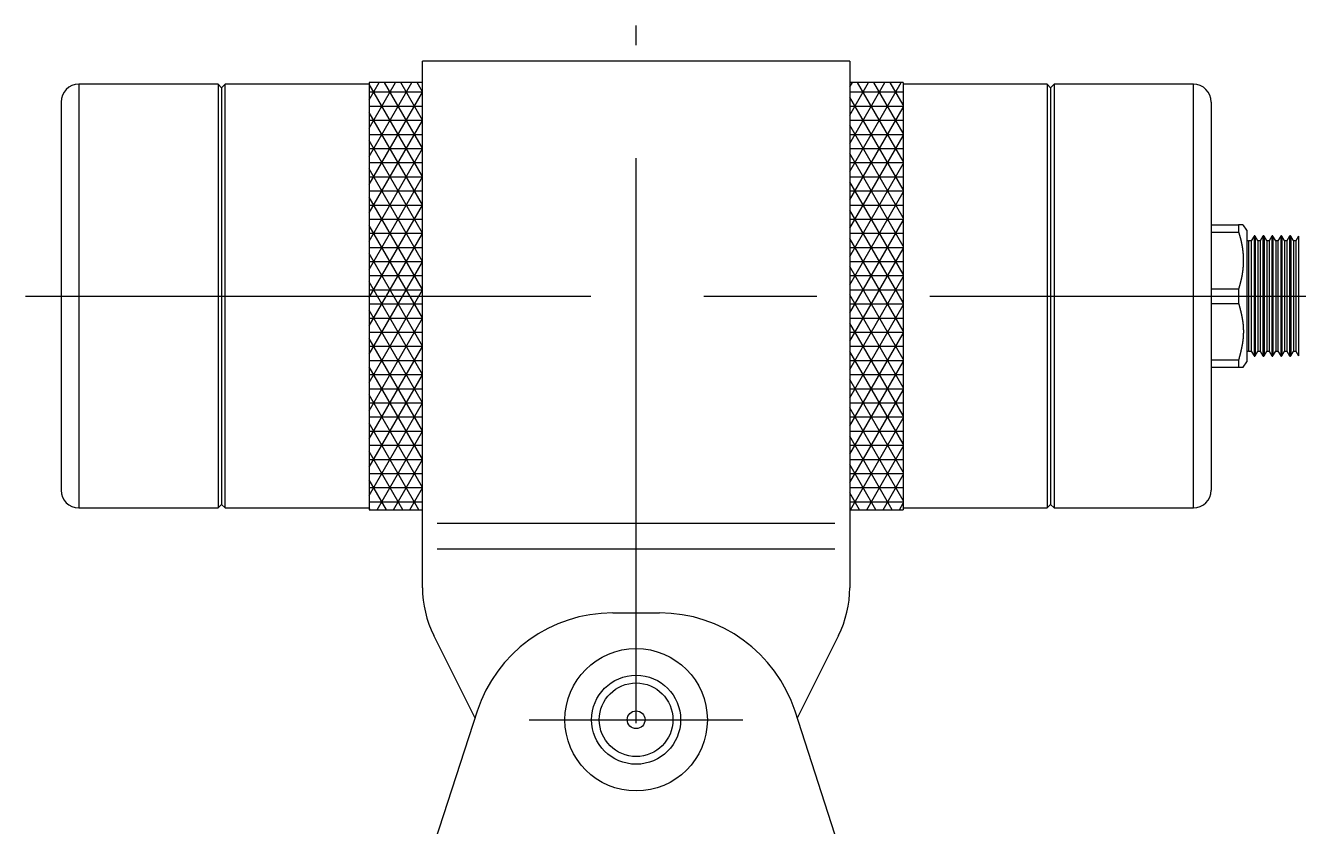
# Model space of a CAD drawing. Extents: x -48 to 188, y -81 to 75.
# Drawn here: x 44.5 to 116, y -29.8 to 15.2 of the extents above; entities that cross this region are included whole.
import ezdxf

# ---------------------------------------------------------------- set-up
doc = ezdxf.new("R2010")
doc.units = 0
doc.linetypes.add('CENTER', pattern=[50.8, 31.75, -6.35, 6.35, -6.35])
doc.layers.get('0').update_dxf_attribs({"linetype": 'CONTINUOUS'})
doc.layers.add('CENTER', color=1, linetype='CENTER')

msp = doc.modelspace()

# ---------------------------------------------------------------- linework, layer by layer
at = {"color": 7, "linetype": 'CONTINUOUS'}
for p, q in [((66.842, -12.775), (66.842, 13.2)), ((90.842, 13.2), (66.842, 13.2)), ((90.842, 13.2), (90.842, -12.775)), ((47.542, 11.9), (47.542, -11.9)), ((55.363, 11.9), (47.542, 11.9)), ((55.363, 11.9), (55.363, -11.9)), ((55.56, 11.703), (55.363, 11.9)), ((55.757, 11.9), (55.56, 11.703)), ((55.56, 11.703), (55.56, -11.703)), ((55.757, -11.9), (55.757, 11.9)), ((63.842, 11.9), (55.757, 11.9)), ((63.842, 12), (63.842, -12)), ((63.842, 9.434), (65.323, 12)), ((63.842, 11.022), (64.407, 12)), ((63.842, 7.847), (66.24, 12)), ((66.842, 12), (63.842, 12)), ((66.842, 6.71), (63.842, 11.906)), ((63.842, 11.464), (66.842, 11.464)), ((63.842, 6.259), (66.842, 11.455)), ((66.842, 8.298), (64.704, 12)), ((66.842, 9.885), (65.621, 12)), ((66.842, 11.473), (66.537, 12)), ((93.842, 12), (90.842, 12)), ((90.842, 11.75), (90.987, 12)), ((90.842, 10.162), (91.903, 12)), ((90.842, 8.575), (92.82, 12)), ((90.842, 6.987), (93.736, 12)), ((90.842, 11.464), (93.842, 11.464)), ((93.842, 7.57), (91.284, 12)), ((93.842, 9.157), (92.201, 12)), ((93.842, 10.745), (93.117, 12)), ((93.842, 12), (93.842, -12)), ((101.927, 11.9), (93.842, 11.9)), ((101.927, 11.9), (101.927, -11.9)), ((102.124, 11.703), (101.927, 11.9)), ((102.321, 11.9), (102.124, 11.703)), ((102.124, 11.703), (102.124, -11.703)), ((110.142, 11.9), (102.321, 11.9)), ((102.321, 11.9), (102.321, -11.9)), ((110.142, -11.9), (110.142, 11.9)), ((46.542, 10.9), (46.542, -10.9)), ((93.842, 5.982), (90.842, 11.178)), ((111.142, 10.9), (111.142, -10.9)), ((63.842, 10.67), (66.842, 10.67)), ((66.842, 5.123), (63.842, 10.319)), ((90.842, 10.67), (93.842, 10.67)), ((90.842, 5.4), (93.842, 10.596)), ((63.842, 9.876), (66.842, 9.876)), ((63.842, 4.672), (66.842, 9.868)), ((90.842, 9.876), (93.842, 9.876)), ((93.842, 4.395), (90.842, 9.591)), ((63.842, 9.083), (66.842, 9.083)), ((66.842, 3.535), (63.842, 8.731)), ((90.842, 9.083), (93.842, 9.083)), ((90.842, 3.812), (93.842, 9.008)), ((63.842, 8.289), (66.842, 8.289)), ((63.842, 3.084), (66.842, 8.28)), ((90.842, 8.289), (93.842, 8.289)), ((93.842, 2.807), (90.842, 8.003)), ((63.842, 7.495), (66.842, 7.495)), ((90.842, 7.495), (93.842, 7.495)), ((90.842, 2.225), (93.842, 7.421)), ((66.842, 1.948), (63.842, 7.144)), ((63.842, 6.701), (66.842, 6.701)), ((63.842, 1.497), (66.842, 6.693)), ((90.842, 6.701), (93.842, 6.701)), ((63.842, 5.908), (66.842, 5.908)), ((93.842, 1.22), (90.842, 6.416)), ((90.842, 5.908), (93.842, 5.908)), ((90.842, 0.637), (93.842, 5.833)), ((66.842, 0.36), (63.842, 5.556)), ((63.842, 5.114), (66.842, 5.114)), ((63.842, -0.091), (66.842, 5.105)), ((90.842, 5.114), (93.842, 5.114)), ((63.842, 4.32), (66.842, 4.32)), ((93.842, -0.368), (90.842, 4.828)), ((90.842, 4.32), (93.842, 4.32)), ((66.842, -1.227), (63.842, 3.969)), ((90.842, -0.95), (93.842, 4.246)), ((111.142, 4), (112.683, 4)), ((111.142, 3.587), (112.683, 3.587)), ((112.683, 4), (112.683, 3.587)), ((113.142, 3.7), (112.945, 4)), ((113.142, 3.7), (113.142, -3.7)), ((63.842, 3.526), (66.842, 3.526)), ((63.842, -1.678), (66.842, 3.518)), ((90.842, 3.526), (93.842, 3.526)), ((93.842, -1.955), (90.842, 3.241)), ((113.242, 3.094), (113.242, -3.094)), ((113.392, 3.094), (113.242, 3.094)), ((113.548, 3.365), (113.392, 3.094)), ((113.392, 3.094), (113.392, -3.094)), ((113.548, 3.365), (113.548, -3.365)), ((113.611, 3.365), (113.611, -3.365)), ((113.767, 3.094), (113.611, 3.365)), ((113.767, 3.094), (113.767, -3.094)), ((113.892, 3.094), (113.767, 3.094)), ((114.048, 3.365), (113.892, 3.094)), ((113.892, 3.094), (113.892, -3.094)), ((114.048, 3.365), (114.048, -3.365)), ((114.111, 3.365), (114.111, -3.365)), ((114.267, 3.094), (114.111, 3.365)), ((114.267, 3.094), (114.267, -3.094)), ((114.392, 3.094), (114.267, 3.094)), ((114.548, 3.365), (114.392, 3.094)), ((114.392, 3.094), (114.392, -3.094)), ((114.548, 3.365), (114.548, -3.365)), ((114.611, 3.365), (114.611, -3.365)), ((114.767, 3.094), (114.611, 3.365)), ((114.767, 3.094), (114.767, -3.094)), ((114.892, 3.094), (114.767, 3.094)), ((115.048, 3.365), (114.892, 3.094)), ((114.892, 3.094), (114.892, -3.094)), ((115.048, 3.365), (115.048, -3.365)), ((115.111, 3.365), (115.111, -3.365)), ((115.267, 3.094), (115.111, 3.365)), ((115.267, 3.094), (115.267, -3.094)), ((115.392, 3.094), (115.267, 3.094)), ((115.548, 3.365), (115.392, 3.094)), ((115.392, 3.094), (115.392, -3.094)), ((115.548, 3.365), (115.548, -3.365)), ((115.611, 3.365), (115.611, -3.365)), ((115.767, 3.094), (115.611, 3.365)), ((115.767, 3.094), (115.767, -3.094)), ((115.892, 3.094), (115.767, 3.094)), ((116.048, 3.365), (115.892, 3.094)), ((115.892, 3.094), (115.892, -3.094)), ((116.048, 3.365), (116.048, -3.365)), ((63.842, 2.733), (66.842, 2.733)), ((66.842, -2.815), (63.842, 2.381)), ((90.842, 2.733), (93.842, 2.733)), ((90.842, -2.538), (93.842, 2.658)), ((63.842, 1.939), (66.842, 1.939)), ((63.842, -3.266), (66.842, 1.93)), ((90.842, 1.939), (93.842, 1.939)), ((93.842, -3.543), (90.842, 1.653)), ((63.842, 1.145), (66.842, 1.145)), ((66.842, -4.402), (63.842, 0.794)), ((90.842, 1.145), (93.842, 1.145)), ((90.842, -4.125), (93.842, 1.071)), ((63.842, 0.351), (66.842, 0.351)), ((63.842, -4.853), (66.842, 0.343)), ((90.842, 0.351), (93.842, 0.351)), ((93.842, -5.13), (90.842, 0.066)), ((111.142, 0.413), (112.683, 0.413)), ((112.683, 0.413), (112.683, -0.413)), ((63.842, -0.442), (66.842, -0.442)), ((90.842, -0.442), (93.842, -0.442)), ((90.842, -5.713), (93.842, -0.517)), ((111.142, -0.413), (112.683, -0.413)), ((66.842, -5.99), (63.842, -0.794)), ((63.842, -1.236), (66.842, -1.236)), ((63.842, -6.441), (66.842, -1.245)), ((90.842, -1.236), (93.842, -1.236)), ((63.842, -2.03), (66.842, -2.03)), ((93.842, -6.718), (90.842, -1.522)), ((90.842, -2.03), (93.842, -2.03)), ((90.842, -7.3), (93.842, -2.104)), ((66.842, -7.577), (63.842, -2.381)), ((63.842, -2.824), (66.842, -2.824)), ((63.842, -8.028), (66.842, -2.832)), ((90.842, -2.824), (93.842, -2.824)), ((93.842, -8.305), (90.842, -3.109)), ((113.242, -3.094), (113.392, -3.094)), ((113.392, -3.094), (113.548, -3.365)), ((113.611, -3.365), (113.767, -3.094)), ((113.767, -3.094), (113.892, -3.094)), ((113.892, -3.094), (114.048, -3.365)), ((114.111, -3.365), (114.267, -3.094)), ((114.267, -3.094), (114.392, -3.094)), ((114.392, -3.094), (114.548, -3.365)), ((114.611, -3.365), (114.767, -3.094)), ((114.767, -3.094), (114.892, -3.094)), ((114.892, -3.094), (115.048, -3.365)), ((115.111, -3.365), (115.267, -3.094)), ((115.267, -3.094), (115.392, -3.094)), ((115.392, -3.094), (115.548, -3.365)), ((115.611, -3.365), (115.767, -3.094)), ((115.767, -3.094), (115.892, -3.094)), ((115.892, -3.094), (116.048, -3.365)), ((63.842, -3.617), (66.842, -3.617)), ((66.842, -9.165), (63.842, -3.969)), ((90.842, -3.617), (93.842, -3.617)), ((90.842, -8.888), (93.842, -3.692)), ((111.142, -3.587), (112.683, -3.587)), ((111.142, -4), (112.683, -4)), ((112.683, -3.587), (112.683, -4)), ((112.945, -4), (113.142, -3.7)), ((63.842, -4.411), (66.842, -4.411)), ((63.842, -9.616), (66.842, -4.42)), ((90.842, -4.411), (93.842, -4.411)), ((93.842, -9.893), (90.842, -4.697)), ((63.842, -5.205), (66.842, -5.205)), ((66.842, -10.752), (63.842, -5.556)), ((90.842, -5.205), (93.842, -5.205)), ((90.842, -10.475), (93.842, -5.279)), ((63.842, -5.999), (66.842, -5.999)), ((63.842, -11.203), (66.842, -6.007)), ((90.842, -5.999), (93.842, -5.999)), ((93.842, -11.48), (90.842, -6.284)), ((63.842, -6.792), (66.842, -6.792)), ((66.646, -12), (63.842, -7.144)), ((90.842, -6.792), (93.842, -6.792)), ((90.878, -12), (93.842, -6.867)), ((63.842, -7.586), (66.842, -7.586)), ((64.299, -12), (66.842, -7.595)), ((90.842, -7.586), (93.842, -7.586)), ((63.842, -8.38), (66.842, -8.38)), ((93.225, -12), (90.842, -7.872)), ((90.842, -8.38), (93.842, -8.38)), ((91.795, -12), (93.842, -8.454)), ((65.729, -12), (63.842, -8.731)), ((63.842, -9.174), (66.842, -9.174)), ((65.215, -12), (66.842, -9.182)), ((90.842, -9.174), (93.842, -9.174)), ((63.842, -9.967), (66.842, -9.967)), ((92.309, -12), (90.842, -9.459)), ((90.842, -9.967), (93.842, -9.967)), ((64.813, -12), (63.842, -10.319)), ((92.711, -12), (93.842, -10.042)), ((63.842, -10.761), (66.842, -10.761)), ((66.132, -12), (66.842, -10.77)), ((90.842, -10.761), (93.842, -10.761)), ((91.392, -12), (90.842, -11.047)), ((47.542, -11.9), (55.363, -11.9)), ((55.363, -11.9), (55.56, -11.703)), ((55.56, -11.703), (55.757, -11.9)), ((55.757, -11.9), (63.842, -11.9)), ((63.842, -11.555), (66.842, -11.555)), ((63.896, -12), (63.842, -11.906)), ((63.842, -12), (66.842, -12)), ((90.842, -11.555), (93.842, -11.555)), ((90.842, -12), (93.842, -12)), ((93.628, -12), (93.842, -11.629)), ((93.842, -11.9), (101.927, -11.9)), ((101.927, -11.9), (102.124, -11.703)), ((102.124, -11.703), (102.321, -11.9)), ((102.321, -11.9), (110.142, -11.9)), ((66.842, -14.227), (66.842, -12.775)), ((90.008, -12.775), (67.676, -12.775)), ((90.842, -12.775), (90.842, -14.227)), ((66.842, -16.384), (66.842, -14.227)), ((90.008, -14.227), (67.676, -14.227)), ((90.842, -14.227), (90.842, -16.384)), ((77.525, -17.8), (80.159, -17.8)), ((69.794, -23.704), (67.475, -19.067)), ((90.209, -19.067), (87.89, -23.704)), ((69.916, -23.328), (54.719, -70.1)), ((102.965, -70.1), (87.768, -23.328))]:
    msp.add_line(p, q, dxfattribs=at)
at = {"color": 7}
for points in [[(112.927, 4, 0), (112.927, 4, 0), (112.927, 4, 0), (112.927, 4, 0), (112.927, 4, 0), (112.926, 4, 0), (112.926, 4, 0), (112.926, 4, 0), (112.926, 4, 0), (112.926, 4, 0), (112.925, 4, 0), (112.925, 4, 0), (112.925, 4, 0), (112.925, 4, 0), (112.925, 4, 0), (112.924, 4, 0), (112.924, 4, 0), (112.924, 4, 0), (112.924, 4, 0), (112.924, 4, 0), (112.923, 4, 0), (112.923, 4, 0), (112.923, 4, 0), (112.922, 4, 0), (112.922, 4, 0), (112.922, 4, 0), (112.922, 4, 0), (112.921, 4, 0), (112.921, 4, 0), (112.921, 4, 0), (112.92, 4, 0), (112.92, 4, 0), (112.919, 4, 0), (112.919, 4, 0), (112.919, 4, 0), (112.918, 4, 0), (112.918, 4, 0), (112.917, 4, 0), (112.917, 4, 0), (112.916, 4, 0), (112.916, 4, 0), (112.915, 4, 0), (112.915, 4, 0), (112.914, 4, 0), (112.914, 4, 0), (112.913, 4, 0), (112.912, 4, 0), (112.912, 4, 0), (112.911, 4, 0), (112.91, 4, 0), (112.91, 4, 0), (112.909, 4, 0), (112.908, 4, 0), (112.907, 4, 0), (112.907, 4, 0), (112.906, 4, 0), (112.905, 4, 0), (112.904, 4, 0), (112.903, 4, 0), (112.902, 4, 0), (112.901, 4, 0), (112.9, 4, 0), (112.899, 4, 0), (112.898, 4, 0), (112.897, 4, 0), (112.896, 4, 0), (112.895, 4, 0), (112.894, 4, 0), (112.893, 4, 0), (112.891, 4, 0), (112.89, 4, 0), (112.889, 4, 0), (112.888, 4, 0), (112.886, 4, 0), (112.885, 4, 0), (112.883, 4, 0), (112.882, 4, 0), (112.881, 4, 0), (112.879, 4, 0), (112.878, 4, 0), (112.876, 4, 0), (112.874, 4, 0), (112.873, 4, 0), (112.871, 4, 0), (112.869, 4, 0), (112.868, 4, 0), (112.866, 4, 0), (112.864, 4, 0), (112.862, 4, 0), (112.86, 4, 0), (112.859, 4, 0), (112.857, 4, 0), (112.855, 4, 0), (112.853, 4, 0), (112.851, 4, 0), (112.849, 4, 0), (112.847, 4, 0), (112.845, 4, 0), (112.843, 4, 0), (112.84, 4, 0), (112.838, 4, 0), (112.836, 4, 0), (112.834, 4, 0), (112.832, 4, 0), (112.83, 4, 0), (112.827, 4, 0), (112.825, 4, 0), (112.823, 4, 0), (112.82, 4, 0), (112.818, 4, 0), (112.816, 4, 0), (112.813, 4, 0), (112.811, 4, 0), (112.809, 4, 0), (112.806, 4, 0), (112.804, 4, 0), (112.801, 4, 0), (112.799, 4, 0), (112.796, 4, 0), (112.794, 4, 0), (112.791, 4, 0), (112.788, 4, 0), (112.786, 4, 0), (112.783, 4, 0), (112.781, 4, 0), (112.778, 4, 0), (112.775, 4, 0), (112.773, 4, 0), (112.77, 4, 0), (112.767, 4, 0), (112.765, 4, 0), (112.762, 4, 0), (112.759, 4, 0), (112.757, 4, 0), (112.754, 4, 0), (112.751, 4, 0), (112.748, 4, 0), (112.746, 4, 0), (112.743, 4, 0), (112.74, 4, 0), (112.737, 4, 0), (112.735, 4, 0), (112.732, 4, 0), (112.729, 4, 0), (112.726, 4, 0), (112.723, 4, 0), (112.72, 4, 0), (112.718, 4, 0), (112.715, 4, 0), (112.712, 4, 0), (112.709, 4, 0), (112.706, 4, 0), (112.703, 4, 0), (112.701, 4, 0), (112.698, 4, 0), (112.695, 4, 0), (112.692, 4, 0), (112.689, 4, 0), (112.686, 4, 0), (112.683, 4, 0)], [(112.683, 3.587, 0), (112.687, 3.577, 0), (112.69, 3.566, 0), (112.693, 3.555, 0), (112.696, 3.544, 0), (112.699, 3.533, 0), (112.702, 3.522, 0), (112.706, 3.511, 0), (112.709, 3.5, 0), (112.712, 3.49, 0), (112.715, 3.479, 0), (112.718, 3.468, 0), (112.721, 3.457, 0), (112.724, 3.446, 0), (112.727, 3.435, 0), (112.731, 3.424, 0), (112.734, 3.413, 0), (112.737, 3.403, 0), (112.74, 3.392, 0), (112.743, 3.381, 0), (112.746, 3.37, 0), (112.749, 3.359, 0), (112.752, 3.348, 0), (112.755, 3.337, 0), (112.758, 3.326, 0), (112.761, 3.315, 0), (112.764, 3.305, 0), (112.767, 3.294, 0), (112.77, 3.283, 0), (112.773, 3.272, 0), (112.776, 3.261, 0), (112.779, 3.25, 0), (112.782, 3.239, 0), (112.784, 3.228, 0), (112.787, 3.217, 0), (112.79, 3.206, 0), (112.793, 3.195, 0), (112.796, 3.184, 0), (112.798, 3.173, 0), (112.801, 3.162, 0), (112.804, 3.152, 0), (112.807, 3.141, 0), (112.809, 3.13, 0), (112.812, 3.119, 0), (112.815, 3.108, 0), (112.817, 3.097, 0), (112.82, 3.086, 0), (112.822, 3.075, 0), (112.825, 3.064, 0), (112.827, 3.053, 0), (112.83, 3.042, 0), (112.832, 3.031, 0), (112.835, 3.02, 0), (112.837, 3.009, 0), (112.839, 2.998, 0), (112.842, 2.987, 0), (112.844, 2.976, 0), (112.846, 2.965, 0), (112.848, 2.954, 0), (112.851, 2.943, 0), (112.853, 2.932, 0), (112.855, 2.92, 0), (112.857, 2.909, 0), (112.859, 2.898, 0), (112.861, 2.887, 0), (112.863, 2.876, 0), (112.865, 2.865, 0), (112.867, 2.854, 0), (112.869, 2.843, 0), (112.871, 2.832, 0), (112.873, 2.821, 0), (112.875, 2.81, 0), (112.877, 2.799, 0), (112.879, 2.788, 0), (112.881, 2.776, 0), (112.883, 2.765, 0), (112.884, 2.754, 0), (112.886, 2.743, 0), (112.888, 2.732, 0), (112.89, 2.721, 0), (112.891, 2.71, 0), (112.893, 2.699, 0), (112.895, 2.688, 0), (112.896, 2.676, 0), (112.898, 2.665, 0), (112.899, 2.654, 0), (112.901, 2.643, 0), (112.902, 2.632, 0), (112.904, 2.621, 0), (112.905, 2.61, 0), (112.907, 2.598, 0), (112.908, 2.587, 0), (112.909, 2.576, 0), (112.911, 2.565, 0), (112.912, 2.554, 0), (112.913, 2.543, 0), (112.915, 2.532, 0), (112.916, 2.52, 0), (112.917, 2.509, 0), (112.918, 2.498, 0), (112.92, 2.487, 0), (112.921, 2.476, 0), (112.922, 2.465, 0), (112.923, 2.453, 0), (112.924, 2.442, 0), (112.925, 2.431, 0), (112.926, 2.42, 0), (112.927, 2.409, 0), (112.928, 2.398, 0), (112.929, 2.386, 0), (112.93, 2.375, 0), (112.931, 2.364, 0), (112.932, 2.353, 0), (112.933, 2.342, 0), (112.933, 2.33, 0), (112.934, 2.319, 0), (112.935, 2.308, 0), (112.936, 2.297, 0), (112.936, 2.286, 0), (112.937, 2.274, 0), (112.938, 2.263, 0), (112.938, 2.252, 0), (112.939, 2.241, 0), (112.94, 2.23, 0), (112.94, 2.219, 0), (112.941, 2.207, 0), (112.941, 2.196, 0), (112.942, 2.185, 0), (112.942, 2.174, 0), (112.943, 2.163, 0), (112.943, 2.151, 0), (112.943, 2.14, 0), (112.944, 2.129, 0), (112.944, 2.118, 0), (112.944, 2.106, 0), (112.944, 2.095, 0), (112.945, 2.084, 0), (112.945, 2.073, 0), (112.945, 2.062, 0), (112.945, 2.05, 0), (112.945, 2.039, 0), (112.945, 2.028, 0), (112.945, 2.017, 0), (112.945, 2.006, 0), (112.945, 1.994, 0), (112.945, 1.983, 0), (112.945, 1.972, 0), (112.945, 1.961, 0), (112.945, 1.95, 0), (112.945, 1.938, 0), (112.945, 1.927, 0), (112.945, 1.916, 0), (112.944, 1.905, 0), (112.944, 1.894, 0), (112.944, 1.882, 0), (112.944, 1.871, 0), (112.943, 1.86, 0), (112.943, 1.849, 0), (112.942, 1.838, 0), (112.942, 1.826, 0), (112.942, 1.815, 0), (112.941, 1.804, 0), (112.941, 1.793, 0), (112.94, 1.782, 0), (112.94, 1.77, 0), (112.939, 1.759, 0), (112.938, 1.748, 0), (112.938, 1.737, 0), (112.937, 1.726, 0), (112.936, 1.714, 0), (112.936, 1.703, 0), (112.935, 1.692, 0), (112.934, 1.681, 0), (112.933, 1.67, 0), (112.933, 1.658, 0), (112.932, 1.647, 0), (112.931, 1.636, 0), (112.93, 1.625, 0), (112.929, 1.614, 0), (112.928, 1.602, 0), (112.927, 1.591, 0), (112.926, 1.58, 0), (112.925, 1.569, 0), (112.924, 1.558, 0), (112.923, 1.547, 0), (112.922, 1.535, 0), (112.921, 1.524, 0), (112.92, 1.513, 0), (112.918, 1.502, 0), (112.917, 1.491, 0), (112.916, 1.48, 0), (112.915, 1.468, 0), (112.914, 1.457, 0), (112.912, 1.446, 0), (112.911, 1.435, 0), (112.91, 1.424, 0), (112.908, 1.413, 0), (112.907, 1.402, 0), (112.905, 1.39, 0), (112.904, 1.379, 0), (112.902, 1.368, 0), (112.901, 1.357, 0), (112.899, 1.346, 0), (112.898, 1.335, 0), (112.896, 1.324, 0), (112.895, 1.312, 0), (112.893, 1.301, 0), (112.891, 1.29, 0), (112.89, 1.279, 0), (112.888, 1.268, 0), (112.886, 1.257, 0), (112.885, 1.246, 0), (112.883, 1.235, 0), (112.881, 1.224, 0), (112.879, 1.212, 0), (112.877, 1.201, 0), (112.875, 1.19, 0), (112.873, 1.179, 0), (112.871, 1.168, 0), (112.87, 1.157, 0), (112.868, 1.146, 0), (112.866, 1.135, 0), (112.863, 1.124, 0), (112.861, 1.113, 0), (112.859, 1.102, 0), (112.857, 1.091, 0), (112.855, 1.08, 0), (112.853, 1.069, 0), (112.851, 1.057, 0), (112.848, 1.046, 0), (112.846, 1.035, 0), (112.844, 1.024, 0), (112.842, 1.013, 0), (112.839, 1.002, 0), (112.837, 0.991, 0), (112.834, 0.98, 0), (112.832, 0.969, 0), (112.83, 0.958, 0), (112.827, 0.947, 0), (112.825, 0.936, 0), (112.822, 0.925, 0), (112.819, 0.914, 0), (112.817, 0.903, 0), (112.814, 0.892, 0), (112.812, 0.881, 0), (112.809, 0.87, 0), (112.806, 0.859, 0), (112.804, 0.849, 0), (112.801, 0.838, 0), (112.798, 0.827, 0), (112.795, 0.816, 0), (112.793, 0.805, 0), (112.79, 0.794, 0), (112.787, 0.783, 0), (112.784, 0.772, 0), (112.781, 0.761, 0), (112.778, 0.75, 0), (112.776, 0.739, 0), (112.773, 0.728, 0), (112.77, 0.717, 0), (112.767, 0.706, 0), (112.764, 0.696, 0), (112.761, 0.685, 0), (112.758, 0.674, 0), (112.755, 0.663, 0), (112.752, 0.652, 0), (112.749, 0.641, 0), (112.746, 0.63, 0), (112.743, 0.619, 0), (112.74, 0.608, 0), (112.737, 0.597, 0), (112.733, 0.587, 0), (112.73, 0.576, 0), (112.727, 0.565, 0), (112.724, 0.554, 0), (112.721, 0.543, 0), (112.718, 0.532, 0), (112.715, 0.521, 0), (112.712, 0.51, 0), (112.709, 0.5, 0), (112.705, 0.489, 0), (112.702, 0.478, 0), (112.699, 0.467, 0), (112.696, 0.456, 0), (112.693, 0.445, 0), (112.69, 0.434, 0), (112.687, 0.423, 0), (112.683, 0.413, 0)], [(112.683, -0.413, 0), (112.688, -0.429, 0), (112.692, -0.445, 0), (112.696, -0.462, 0), (112.701, -0.478, 0), (112.705, -0.495, 0), (112.71, -0.511, 0), (112.714, -0.527, 0), (112.718, -0.544, 0), (112.723, -0.56, 0), (112.727, -0.577, 0), (112.731, -0.593, 0), (112.736, -0.61, 0), (112.74, -0.626, 0), (112.744, -0.642, 0), (112.748, -0.659, 0), (112.753, -0.675, 0), (112.757, -0.692, 0), (112.761, -0.708, 0), (112.765, -0.725, 0), (112.769, -0.741, 0), (112.774, -0.758, 0), (112.778, -0.774, 0), (112.782, -0.79, 0), (112.786, -0.807, 0), (112.79, -0.823, 0), (112.794, -0.84, 0), (112.798, -0.856, 0), (112.802, -0.873, 0), (112.806, -0.889, 0), (112.81, -0.906, 0), (112.813, -0.922, 0), (112.817, -0.939, 0), (112.821, -0.955, 0), (112.825, -0.972, 0), (112.829, -0.988, 0), (112.832, -1.005, 0), (112.836, -1.021, 0), (112.84, -1.038, 0), (112.843, -1.054, 0), (112.847, -1.071, 0), (112.85, -1.087, 0), (112.854, -1.104, 0), (112.857, -1.121, 0), (112.86, -1.137, 0), (112.864, -1.154, 0), (112.867, -1.17, 0), (112.87, -1.187, 0), (112.873, -1.203, 0), (112.876, -1.22, 0), (112.879, -1.237, 0), (112.882, -1.253, 0), (112.885, -1.27, 0), (112.888, -1.286, 0), (112.891, -1.303, 0), (112.894, -1.32, 0), (112.896, -1.336, 0), (112.899, -1.353, 0), (112.901, -1.37, 0), (112.904, -1.386, 0), (112.906, -1.403, 0), (112.909, -1.42, 0), (112.911, -1.437, 0), (112.913, -1.453, 0), (112.915, -1.47, 0), (112.918, -1.487, 0), (112.92, -1.503, 0), (112.922, -1.52, 0), (112.923, -1.537, 0), (112.925, -1.554, 0), (112.927, -1.571, 0), (112.929, -1.587, 0), (112.93, -1.604, 0), (112.932, -1.621, 0), (112.933, -1.638, 0), (112.935, -1.655, 0), (112.936, -1.671, 0), (112.937, -1.688, 0), (112.939, -1.705, 0), (112.94, -1.722, 0), (112.941, -1.739, 0), (112.942, -1.756, 0), (112.943, -1.772, 0), (112.944, -1.789, 0), (112.945, -1.806, 0), (112.945, -1.823, 0), (112.946, -1.84, 0), (112.947, -1.857, 0), (112.947, -1.873, 0), (112.948, -1.89, 0), (112.948, -1.907, 0), (112.948, -1.924, 0), (112.949, -1.941, 0), (112.949, -1.958, 0), (112.949, -1.975, 0), (112.949, -1.992, 0), (112.949, -2.008, 0), (112.949, -2.025, 0), (112.949, -2.042, 0), (112.949, -2.059, 0), (112.948, -2.076, 0), (112.948, -2.093, 0), (112.947, -2.11, 0), (112.947, -2.126, 0), (112.946, -2.143, 0), (112.946, -2.16, 0), (112.945, -2.177, 0), (112.944, -2.194, 0), (112.943, -2.211, 0), (112.943, -2.228, 0), (112.942, -2.244, 0), (112.941, -2.261, 0), (112.939, -2.278, 0), (112.938, -2.295, 0), (112.937, -2.312, 0), (112.936, -2.329, 0), (112.934, -2.345, 0), (112.933, -2.362, 0), (112.931, -2.379, 0), (112.93, -2.396, 0), (112.928, -2.412, 0), (112.926, -2.429, 0), (112.925, -2.446, 0), (112.923, -2.463, 0), (112.921, -2.48, 0), (112.919, -2.496, 0), (112.917, -2.513, 0), (112.915, -2.53, 0), (112.912, -2.546, 0), (112.91, -2.563, 0), (112.908, -2.58, 0), (112.905, -2.597, 0), (112.903, -2.613, 0), (112.9, -2.63, 0), (112.898, -2.647, 0), (112.895, -2.663, 0), (112.892, -2.68, 0), (112.89, -2.696, 0), (112.887, -2.713, 0), (112.884, -2.73, 0), (112.881, -2.746, 0), (112.878, -2.763, 0), (112.875, -2.78, 0), (112.872, -2.796, 0), (112.869, -2.813, 0), (112.866, -2.829, 0), (112.862, -2.846, 0), (112.859, -2.862, 0), (112.856, -2.879, 0), (112.852, -2.896, 0), (112.849, -2.912, 0), (112.845, -2.929, 0), (112.842, -2.945, 0), (112.838, -2.962, 0), (112.835, -2.978, 0), (112.831, -2.995, 0), (112.828, -3.011, 0), (112.824, -3.028, 0), (112.82, -3.044, 0), (112.816, -3.061, 0), (112.812, -3.077, 0), (112.809, -3.094, 0), (112.805, -3.11, 0), (112.801, -3.127, 0), (112.797, -3.143, 0), (112.793, -3.16, 0), (112.789, -3.176, 0), (112.785, -3.193, 0), (112.781, -3.209, 0), (112.777, -3.226, 0), (112.773, -3.242, 0), (112.769, -3.259, 0), (112.765, -3.275, 0), (112.76, -3.292, 0), (112.756, -3.308, 0), (112.752, -3.324, 0), (112.748, -3.341, 0), (112.744, -3.357, 0), (112.739, -3.374, 0), (112.735, -3.39, 0), (112.731, -3.407, 0), (112.727, -3.423, 0), (112.722, -3.44, 0), (112.718, -3.456, 0), (112.714, -3.472, 0), (112.709, -3.489, 0), (112.705, -3.505, 0), (112.701, -3.522, 0), (112.696, -3.538, 0), (112.692, -3.555, 0), (112.688, -3.571, 0), (112.683, -3.587, 0)], [(112.683, -4, 0), (112.686, -4, 0), (112.689, -4, 0), (112.692, -4, 0), (112.695, -4, 0), (112.698, -4, 0), (112.7, -4, 0), (112.703, -4, 0), (112.706, -4, 0), (112.709, -4, 0), (112.712, -4, 0), (112.715, -4, 0), (112.718, -4, 0), (112.72, -4, 0), (112.723, -4, 0), (112.726, -4, 0), (112.729, -4, 0), (112.732, -4, 0), (112.734, -4, 0), (112.737, -4, 0), (112.74, -4, 0), (112.743, -4, 0), (112.745, -4, 0), (112.748, -4, 0), (112.751, -4, 0), (112.754, -4, 0), (112.756, -4, 0), (112.759, -4, 0), (112.762, -4, 0), (112.765, -4, 0), (112.767, -4, 0), (112.77, -4, 0), (112.773, -4, 0), (112.775, -4, 0), (112.778, -4, 0), (112.78, -4, 0), (112.783, -4, 0), (112.786, -4, 0), (112.788, -4, 0), (112.791, -4, 0), (112.793, -4, 0), (112.796, -4, 0), (112.798, -4, 0), (112.801, -4, 0), (112.803, -4, 0), (112.806, -4, 0), (112.808, -4, 0), (112.811, -4, 0), (112.813, -4, 0), (112.815, -4, 0), (112.818, -4, 0), (112.82, -4, 0), (112.822, -4, 0), (112.825, -4, 0), (112.827, -4, 0), (112.829, -4, 0), (112.832, -4, 0), (112.834, -4, 0), (112.836, -4, 0), (112.838, -4, 0), (112.84, -4, 0), (112.842, -4, 0), (112.844, -4, 0), (112.847, -4, 0), (112.849, -4, 0), (112.851, -4, 0), (112.853, -4, 0), (112.855, -4, 0), (112.856, -4, 0), (112.858, -4, 0), (112.86, -4, 0), (112.862, -4, 0), (112.864, -4, 0), (112.866, -4, 0), (112.868, -4, 0), (112.869, -4, 0), (112.871, -4, 0), (112.873, -4, 0), (112.874, -4, 0), (112.876, -4, 0), (112.877, -4, 0), (112.879, -4, 0), (112.881, -4, 0), (112.882, -4, 0), (112.884, -4, 0), (112.885, -4, 0), (112.886, -4, 0), (112.888, -4, 0), (112.889, -4, 0), (112.89, -4, 0), (112.892, -4, 0), (112.893, -4, 0), (112.894, -4, 0), (112.895, -4, 0), (112.896, -4, 0), (112.897, -4, 0), (112.898, -4, 0), (112.9, -4, 0), (112.901, -4, 0), (112.902, -4, 0), (112.903, -4, 0), (112.904, -4, 0), (112.904, -4, 0), (112.905, -4, 0), (112.906, -4, 0), (112.907, -4, 0), (112.908, -4, 0), (112.909, -4, 0), (112.91, -4, 0), (112.91, -4, 0), (112.911, -4, 0), (112.912, -4, 0), (112.912, -4, 0), (112.913, -4, 0), (112.914, -4, 0), (112.914, -4, 0), (112.915, -4, 0), (112.916, -4, 0), (112.916, -4, 0), (112.917, -4, 0), (112.917, -4, 0), (112.918, -4, 0), (112.918, -4, 0), (112.919, -4, 0), (112.919, -4, 0), (112.92, -4, 0), (112.92, -4, 0), (112.921, -4, 0), (112.921, -4, 0), (112.922, -4, 0), (112.922, -4, 0), (112.922, -4, 0), (112.923, -4, 0), (112.923, -4, 0), (112.923, -4, 0), (112.924, -4, 0), (112.924, -4, 0), (112.924, -4, 0), (112.925, -4, 0), (112.925, -4, 0), (112.925, -4, 0), (112.926, -4, 0), (112.926, -4, 0), (112.926, -4, 0), (112.926, -4, 0), (112.927, -4, 0), (112.927, -4, 0), (112.927, -4, 0), (112.927, -4, 0), (112.928, -4, 0), (112.928, -4, 0), (112.928, -4, 0), (112.928, -4, 0), (112.928, -4, 0), (112.929, -4, 0), (112.929, -4, 0), (112.929, -4, 0), (112.929, -4, 0), (112.93, -4, 0), (112.93, -4, 0)]]:
    msp.add_polyline3d(points, dxfattribs=at)
at = {"color": 7, "linetype": 'CONTINUOUS'}
for radius in [4, 2.5, 0.5]:
    msp.add_circle((78.842, -23.8), radius, dxfattribs=at)
at = {"color": 3, "linetype": 'CONTINUOUS'}
msp.add_circle((78.842, -23.8), 2.067, dxfattribs=at)
at = {"color": 7, "linetype": 'CONTINUOUS'}
for centre, radius, start, end in [((47.542, 10.9), 1, 90, 180), ((110.142, 10.9), 1, 0, 90), ((113.242, 3.194), 0.1, 180, 270), ((113.579, 3.347), 0.0361, 30.00002, 149.99998), ((114.079, 3.347), 0.0361, 30.00002, 149.99998), ((114.579, 3.347), 0.0361, 30.00002, 149.99998), ((115.079, 3.347), 0.0361, 30.00002, 149.99998), ((115.579, 3.347), 0.0361, 30.00002, 149.99998), ((113.242, -3.194), 0.1, 90, 180), ((113.579, -3.347), 0.0361, 210.00002, 329.99998), ((114.079, -3.347), 0.0361, 210.00002, 329.99998), ((114.579, -3.347), 0.0361, 210.00002, 329.99998), ((115.079, -3.347), 0.0361, 210.00002, 329.99998), ((115.579, -3.347), 0.0361, 210.00002, 329.99998), ((47.542, -10.9), 1, 180, 270), ((110.142, -10.9), 1, 270, 0), ((72.842, -16.384), 6, 180, 206.56505), ((84.842, -16.384), 6, 333.43495, 0), ((77.525, -25.8), 8, 90, 162), ((80.159, -25.8), 8, 18, 90)]:
    msp.add_arc(centre, radius, start, end, dxfattribs=at)
at = {"layer": 'CENTER', "color": 1, "linetype": 'CENTER'}
for p, q in [((78.842, -74.8), (78.842, 15.2)), ((44.542, 0), (188.142, 0)), ((72.842, -23.8), (84.842, -23.8)), ((74.592, -23.8), (83.092, -23.8))]:
    msp.add_line(p, q, dxfattribs=at)

doc.saveas('drawing.dxf')
